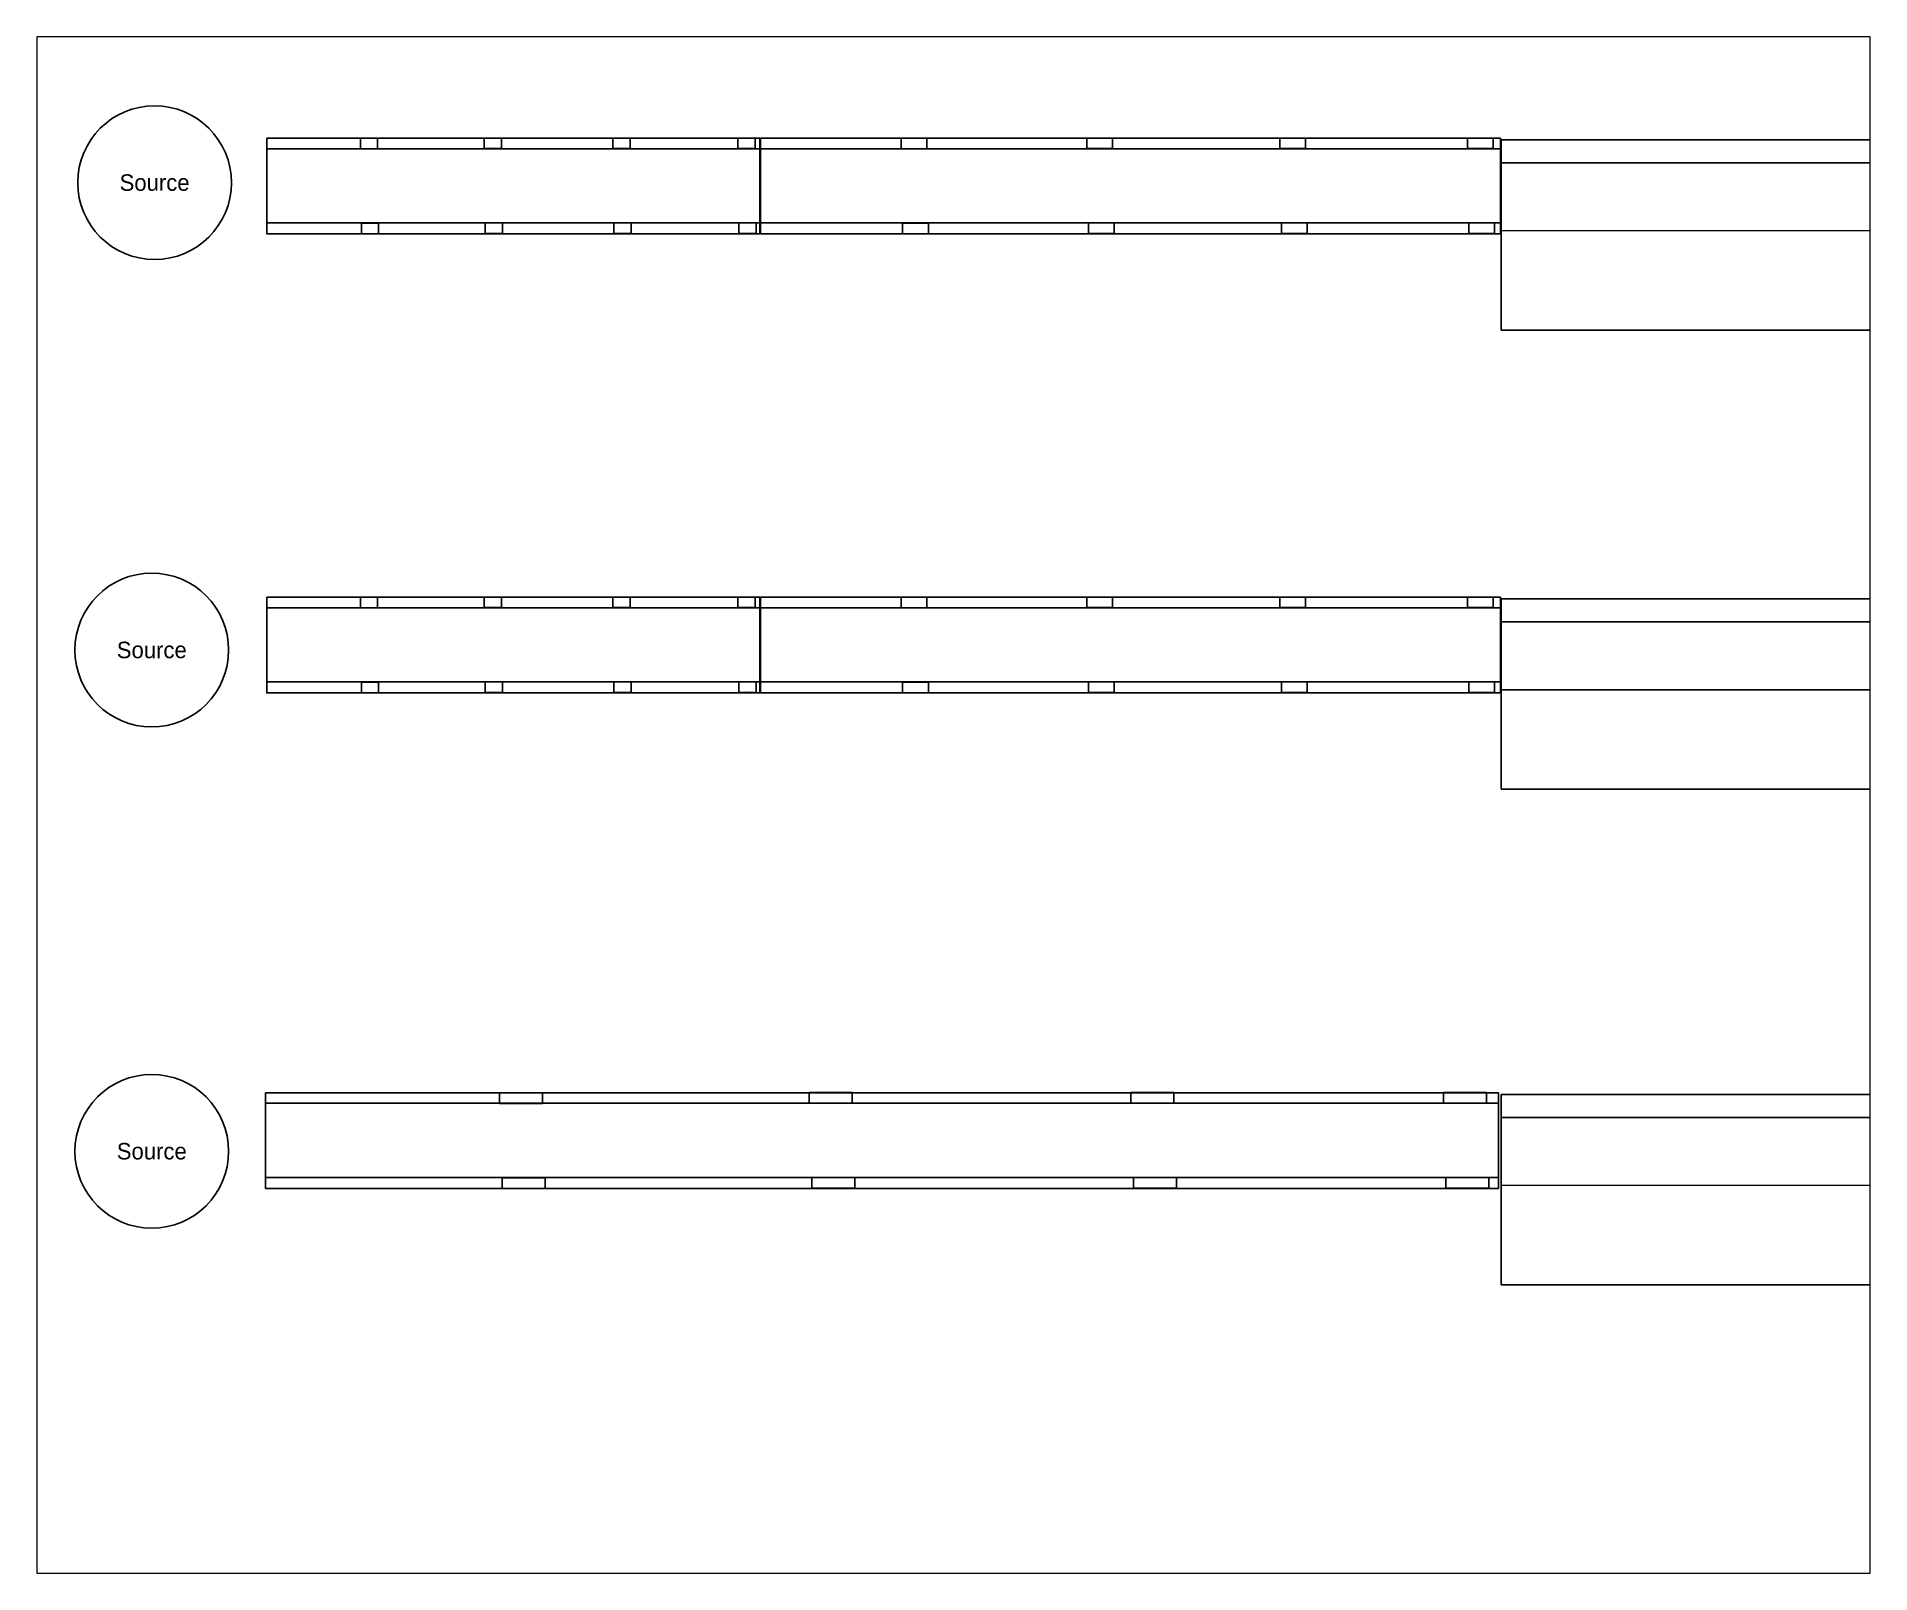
# Paper-space layout 'Layout1' of a CAD drawing. Header units: metres. Extents: x 0.96 to 8.64, y 0.8 to 7.24.
# The model-space entities are those that its viewports show. They can reach past a viewport. Long polylines and large blocks are cut down to what shows.
import ezdxf

# ---------------------------------------------------------------- set-up
doc = ezdxf.new("R2010")
doc.units = ezdxf.units.M
doc.header["$MEASUREMENT"] = 0

# ---------------------------------------------------------------- blocks, each defined once
blk = doc.blocks.new('Source')
blk.add_circle((1.397, -1.396), 1.396)
at = {"color": 2, "insert": (1.397, -1.396), "char_height": 0.3, "width": 1.5174, "attachment_point": 5}
blk.add_mtext('Source', dxfattribs=at)
at = {"flags": 1}
for tag in ['TYPE', 'CHANNELS', 'NAME']:
    blk.add_attdef(tag, (-1.073, -10.828), '', height=0.2, dxfattribs=at)
blk = doc.blocks.new('Conveyor')
for points in [[(-0.016, 0.054), (8.941, 0.054), (8.941, -3.42), (-0.016, -3.42)], [(1.686, 0.05), (1.998, 0.05), (1.998, -0.335), (1.686, -0.335)], [(3.935, 0.06), (4.247, 0.06), (4.247, -0.325), (3.935, -0.325)], [(6.272, 0.06), (6.584, 0.06), (6.584, -0.325), (6.272, -0.325)], [(8.542, 0.06), (8.854, 0.06), (8.854, -0.325), (8.542, -0.325)], [(-0.016, -0.327), (8.941, -0.327), (8.941, -3.024), (-0.016, -3.024)], [(1.704, -3.035), (2.016, -3.035), (2.016, -3.42), (1.704, -3.42)], [(3.953, -3.024), (4.265, -3.024), (4.265, -3.409), (3.953, -3.409)], [(6.29, -3.024), (6.602, -3.024), (6.602, -3.409), (6.29, -3.409)], [(8.56, -3.024), (8.872, -3.024), (8.872, -3.409), (8.56, -3.409)]]:
    blk.add_lwpolyline(points, close=True)
at = {"flags": 1}
for tag in ['TYPE', 'CHANNELS', 'NAME']:
    blk.add_attdef(tag, (-4.396, -10.935), '', height=0.2, dxfattribs=at)
blk = doc.blocks.new('Server')
blk.add_lwpolyline([(0.004, -0.004), (11.414, -0.004), (11.414, -4.941), (0.004, -4.941)], close=True)
blk.add_lwpolyline([(0.004, -0.6), (11.414, -0.6), (11.414, -4.941), (8.633, -4.941), (8.633, -2.359), (0.004, -2.366), (0.004, -0.6)])
at = {"flags": 1}
for tag in ['CHANNELS', 'NAME']:
    blk.add_attdef(tag, (-14.248, -11.611), '', height=0.2, dxfattribs=at)

msp = doc.modelspace()

# ---------------------------------------------------------------- block references
for p in [(-0.449, 19.507), (-0.5, 11.019), (-0.5, 1.916)]:
    msp.add_blockref('Source', p)
for name, p, yscale in [('Conveyor', (3, 18.892), 0.5), ('Server', (25.4, 18.892), 0.7), ('Conveyor', (3, 10.556), 0.5), ('Server', (25.4, 10.556), 0.7), ('Server', (25.4, 1.557), 0.7)]:
    msp.add_blockref(name, p, dxfattribs=dict(yscale=yscale))
at = {"yscale": 0.5}
for p, xscale in [((11.977, 18.892), 1.5), ((11.977, 10.556), 1.5), ((3, 1.557), 2.5)]:
    msp.add_blockref('Conveyor', p, dxfattribs=dict(at, xscale=xscale))

psp = doc.layouts.get("Layout1")

# ---------------------------------------------------------------- viewports
at = {"layer": '0'}
psp.add_viewport(center=(4.7995, 4.0219), size=(7.6791, 6.435039), view_center_point=(15.4574, 6.8093), view_height=27.906302, dxfattribs=at)

doc.saveas('drawing.dxf')
